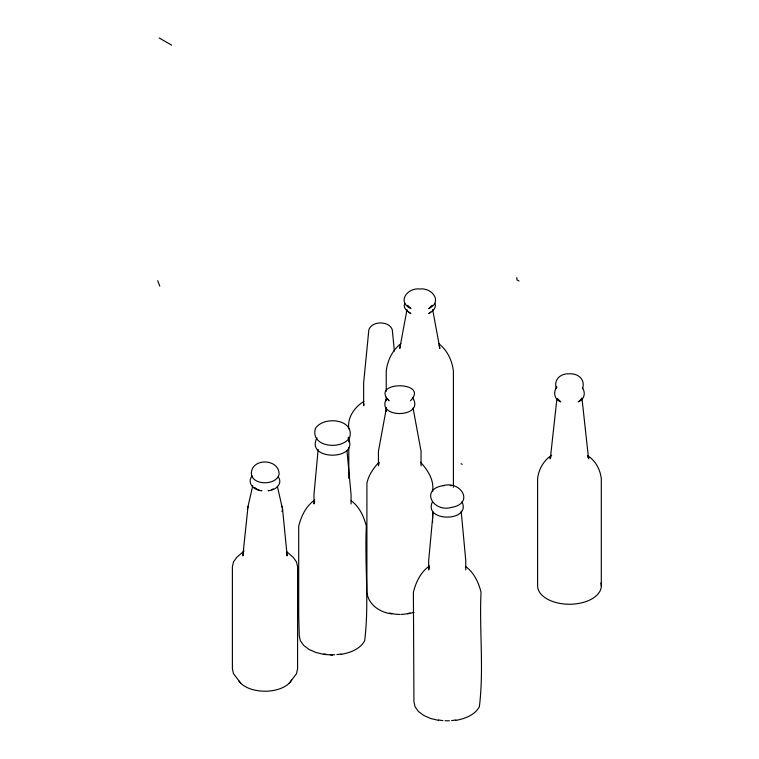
<?xml version="1.0" encoding="UTF-8"?>
<svg xmlns="http://www.w3.org/2000/svg" width="759" height="759" viewBox="0 0 759 759"><rect width="100%" height="100%" fill="white"/><g stroke="black" fill="none" stroke-linecap="round" stroke-linejoin="round"><path stroke-width="1.14" d="M318.154 449.518L313.979 494.526L313.979 503.948L314.615 501.177M433.152 512.23L428.674 560.531L428.674 569.952L429.3 567.182M248.041 506.319L242.823 555.892L243.326 553.681M556.859 399.168L550.313 458.787L550.749 456.89M386.407 408.048L378.437 451.216L378.437 465.922L379.168 462.743M406.995 309.606L399.794 348.4L400.477 345.402M364.026 404.063L363.646 405.742L363.646 382.773L368.836 329.909C371.587 320.63 389.557 320.63 392.299 329.909L394.376 351.056M404.689 303.334C402.649 308.069 407.431 311.437 410.904 313.619L408.902 312.11M247.443 508.938L252.766 485.741M252.102 475.779C246.466 483.246 254.199 490.675 261.921 490.684L261.134 490.551M432.478 501.746C422.697 522.23 471.737 522.23 461.946 501.746M316.987 437.905C304.701 460.912 360.335 460.912 348.058 437.905M386.654 398.437C374.785 419.196 426.235 418.237 412.431 397.422M550.778 456.681L550.009 458.028M432.004 305.327L428.74 308.59C443.076 301.883 432.089 287.386 419.822 289.018C407.555 287.386 396.568 301.883 410.904 308.59L407.64 305.327M580.142 400.373L581.375 398.655M289.283 683.138L296.475 673.707L297.585 668.831L297.585 566.755L296.475 561.888L293.221 557.353L286.655 551.632M378.921 462.222C373.466 468.17 368.447 475.324 366.901 483.341L366.901 592.248C368.238 604.733 380.107 612.551 391.815 613.87M410.42 400.799C430.277 380.79 369.197 380.79 389.054 400.799L387.821 399.082M244.151 550.92L236.761 557.353L233.506 561.888L232.396 566.755L232.396 668.831L233.506 673.707L240.698 683.138M314.795 499.982C306.057 505.93 301.152 516.234 298.695 526.215L298.695 614.875L299.255 635.843L300.384 640.814L303.704 645.444L308.998 649.419L315.886 652.474L323.913 654.391L332.518 655.045M429.49 565.986C420.752 571.925 415.847 582.238 413.389 592.219L413.94 701.838L415.078 706.809L418.399 711.449L423.693 715.424L430.581 718.479L438.607 720.395M400.894 343.637C392.365 350.193 387.432 360.582 386.236 371.142L386.236 391.293M430.742 312.11L428.74 313.619C432.213 311.437 436.994 308.069 434.954 303.334M551.651 455.258C543.681 460.409 538.567 469.366 537.609 478.758L537.609 585.863A31.85 18.387 0 0 0 571.954 604.192A31.85 18.387 0 0 0 600.91 582.988M580.075 400.572L578.178 401.853C584.335 399.632 585.91 393.077 582.466 387.849M363.874 401.464C354.605 406.957 347.1 417.697 348.798 428.901M271.731 489.64L273.363 488.91M442.952 485.665C419.727 489.47 433.275 512.78 451.482 507.401C474.698 503.596 461.159 480.286 442.952 485.665L444.186 485.58M407.659 613.87L413.987 612.361M341.133 654.391C350.136 652.731 359.946 649.268 364.662 640.814C369.358 602.997 364.529 564.269 366.341 526.215C363.941 516.623 359.387 506.547 351.075 500.674M455.827 720.395C464.831 718.726 474.641 715.272 479.356 706.809C484.052 669.002 479.223 630.274 481.035 592.219C478.635 582.627 474.081 572.552 465.77 566.679M268.847 490.551L268.06 490.684C275.062 490.599 283.306 484.09 278.259 476.832M450.239 485.58L451.482 485.665M257.434 489.28L259.066 490.001M159.191 37.95L171.705 45.179M519.004 281.02L516.86 279.777L516.86 277.566M461.064 463.702L462.184 464.347M587.561 456.159L588.899 458.028L587.94 455.931C595.72 460.808 600.284 469.783 601.299 478.758L601.299 585.863M254.73 487.496L256.618 488.91M438.749 343.637C447.279 350.193 452.212 360.582 453.408 371.142L453.408 487.278M420.552 462.222C427.886 470.144 434.414 480.333 432.573 491.623M557.533 398.655L560.73 401.853C554.212 399.367 553.026 392.289 556.812 386.767L556.366 388.722C553.377 379.32 560.768 373.305 569.449 373.808C578.14 373.305 585.521 379.32 582.542 388.722M157.701 280.688L159.807 286.162M277.358 486.339L282.538 508.938L287.158 555.892L286.399 552.58M587.94 455.931L588.586 458.787L581.925 397.991M439.167 345.402L439.85 348.4L432.649 309.606M413.067 408.048L421.036 451.216L421.036 465.922M461.168 511.054L465.76 560.531L465.76 569.952M346.996 450.666L351.066 494.526L351.066 503.948M432.573 511.746L432.573 522.401M386.236 397.213L386.236 400.771M386.236 407.877L386.236 411.435M348.798 437.156L348.798 441.88M348.798 447.772L348.798 478.426M409.936 613.006A22.438 12.96 0 0 1 400.904 614.401M399.737 614.42A22.438 12.96 0 0 1 389.547 613.006M341.114 653.926A25.132 14.506 0 0 1 336.892 654.581M334.71 654.742A25.132 14.506 0 0 1 330.336 654.742M326.019 654.305A25.132 14.506 0 0 1 323.932 653.926M455.808 719.93A25.132 14.506 0 0 1 451.586 720.585M449.394 720.746A25.132 14.506 0 0 1 445.03 720.746M442.848 720.585A25.132 14.506 0 0 1 438.626 719.93M291.674 680.036A28.055 16.195 0 0 1 265.726 691.231A28.055 16.195 0 0 1 238.8 680.842M281.94 506.319A17.552 10.133 0 0 1 281.94 511.557M251.4 472.316C250.214 485.532 276.219 486.196 279.065 474.422C279.578 459.024 253.051 457.478 251.4 472.316M315.393 428.531C310.042 447.269 341.759 450.419 349.652 437.573C354.994 418.835 323.287 415.695 315.393 428.531"/></g></svg>
